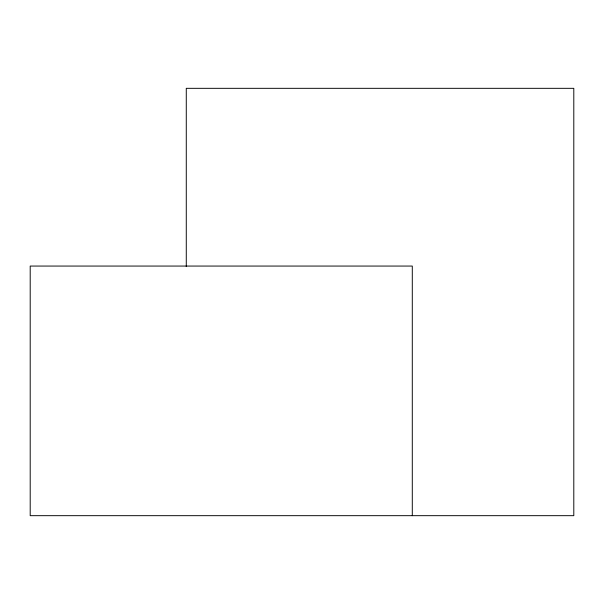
<?xml version="1.0" encoding="UTF-8"?>
<svg xmlns="http://www.w3.org/2000/svg" width="604" height="604" viewBox="0 0 604 604"><rect width="100%" height="100%" fill="white"/><g stroke="black" fill="none" stroke-linecap="round" stroke-linejoin="round"><path stroke-width="0.91" d="M412.29 515.673L412.29 266.062L30.2 266.062L30.2 515.673L573.8 515.673L573.8 88.327L186.274 88.327L186.274 266.621"/></g></svg>
